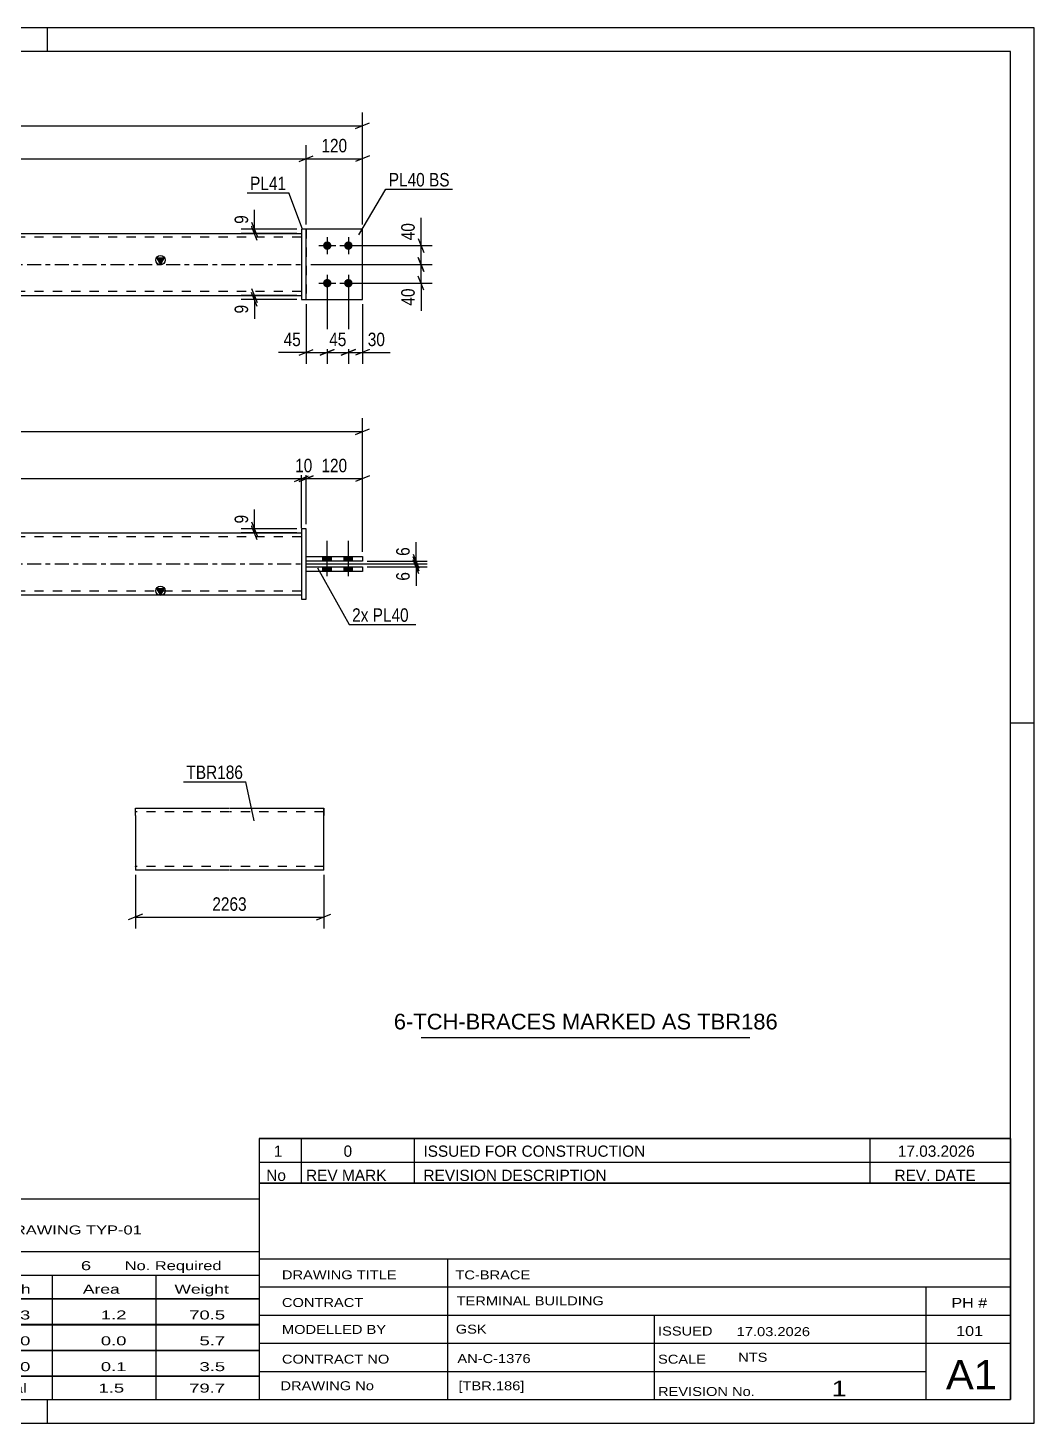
# Model space of a CAD drawing. Header units: millimetres. Extents: x 0 to 420, y 0 to 297.
# Drawn here: x 205.8 to 420, y 0 to 297 of the extents above; entities that cross this region are included whole.
import ezdxf

# ---------------------------------------------------------------- set-up
doc = ezdxf.new("R2010")
doc.units = ezdxf.units.MM
doc.linetypes.add('DXK_LINE_DOT2', pattern=[3.9198, 1.9599, -1.9599])
doc.linetypes.add('DXK_LINE_DOT3', pattern=[5.9187, 2.979, -0.9799, 0.9799, -0.9799])
doc.styles.add('Arial', font='arial.ttf', dxfattribs={"height": 0.2})
doc.styles.add('Arial Narrow', font='ARIALN.TTF', dxfattribs={"height": 0.2})

# ---------------------------------------------------------------- blocks, each defined once
blk = doc.blocks.new('Unknown-580550051-1163')
at = {"color": 5, "linetype": 'Continuous'}
for p, q in [((420, 297), (0, 297)), ((210, 292), (210, 297)), ((420, 0), (420, 297)), ((415, 292), (5, 292)), ((415, 5), (415, 292)), ((420, 149), (415, 149)), ((5, 5), (415, 5)), ((210, 0), (210, 5)), ((0, 0), (420, 0))]:
    blk.add_line(p, q, dxfattribs=at)
blk = doc.blocks.new('Part-580550051-1456 - 1400')
at = {"color": 2, "linetype": 'Continuous'}
for p, q in [((265.02, 183.49), (265.02, 184.49)), ((265.02, 184.49), (277.02, 184.49)), ((277.02, 184.49), (277.02, 183.49)), ((277.02, 183.49), (265.02, 183.49))]:
    blk.add_line(p, q, dxfattribs=at)
blk = doc.blocks.new('Part-580550051-1476 - 1400')
at = {"linetype": 'Continuous'}
blk.add_hatch(color=2, dxfattribs=at).paths.add_polyline_path([(234.02, 176.29), (233.22, 177.69), (234.82, 177.69)])
at = {"color": 2, "linetype": 'Continuous'}
for p, q in [((87.92, 189.49), (175.92, 189.49)), ((176.02, 189.49), (264.02, 189.49)), ((87.92, 176.29), (175.92, 176.29)), ((176.02, 176.29), (264.02, 176.29)), ((234.02, 176.29), (233.22, 177.69)), ((233.22, 177.69), (234.82, 177.69)), ((234.82, 177.69), (234.02, 176.29))]:
    blk.add_line(p, q, dxfattribs=at)
at = {"color": 7, "linetype": 'DXK_LINE_DOT2'}
for p, q in [((87.92, 176.29), (87.92, 189.49)), ((175.92, 188.69), (87.92, 188.69)), ((264.02, 188.69), (176.02, 188.69)), ((264.02, 189.49), (264.02, 176.29)), ((175.92, 177.09), (87.92, 177.09)), ((264.02, 177.09), (176.02, 177.09))]:
    blk.add_line(p, q, dxfattribs=at)
at = {"color": 7, "linetype": 'DXK_LINE_DOT3'}
for p, q in [((87.92, 182.89), (175.92, 182.89)), ((176.02, 182.89), (264.02, 182.89))]:
    blk.add_line(p, q, dxfattribs=at)
at = {"color": 2, "linetype": 'Continuous'}
blk.add_circle((234.02, 177.19), 1, dxfattribs=at)
blk = doc.blocks.new('Bolt-580550051-1414 - 1400')
at = {"linetype": 'Continuous'}
for points in [[(270.42, 184.49), (268.62, 184.49), (268.62, 183.49), (270.42, 183.49)], [(270.42, 184.49), (268.62, 184.49), (268.62, 183.49), (270.42, 183.49)], [(274.92, 184.49), (273.12, 184.49), (273.12, 183.49), (274.92, 183.49)], [(274.92, 184.49), (273.12, 184.49), (273.12, 183.49), (274.92, 183.49)], [(270.42, 182.29), (268.62, 182.29), (268.62, 181.29), (270.42, 181.29)], [(270.42, 182.29), (268.62, 182.29), (268.62, 181.29), (270.42, 181.29)], [(274.92, 182.29), (273.12, 182.29), (273.12, 181.29), (274.92, 181.29)], [(274.92, 182.29), (273.12, 182.29), (273.12, 181.29), (274.92, 181.29)]]:
    blk.add_hatch(color=1, dxfattribs=at).paths.add_polyline_path(points)
at = {"color": 1, "linetype": 'Continuous'}
for p, q in [((269.52, 180.29), (269.52, 187.79)), ((269.52, 180.29), (269.52, 187.79)), ((274.02, 180.29), (274.02, 187.79)), ((274.02, 180.29), (274.02, 187.79)), ((268.62, 183.49), (268.62, 184.49)), ((268.62, 183.49), (268.62, 184.49)), ((270.42, 183.49), (270.42, 184.49)), ((270.42, 183.49), (270.42, 184.49)), ((273.12, 183.49), (273.12, 184.49)), ((273.12, 183.49), (273.12, 184.49)), ((274.92, 183.49), (274.92, 184.49)), ((274.92, 183.49), (274.92, 184.49)), ((268.62, 181.29), (268.62, 182.29)), ((268.62, 181.29), (268.62, 182.29)), ((270.42, 181.29), (270.42, 182.29)), ((270.42, 181.29), (270.42, 182.29)), ((273.12, 181.29), (273.12, 182.29)), ((273.12, 181.29), (273.12, 182.29)), ((274.92, 181.29), (274.92, 182.29)), ((274.92, 181.29), (274.92, 182.29))]:
    blk.add_line(p, q, dxfattribs=at)
blk = doc.blocks.new('Part-580550051-1451 - 1400')
at = {"color": 2, "linetype": 'Continuous'}
for p, q in [((265.02, 190.39), (264.02, 190.39)), ((264.02, 190.39), (264.02, 175.39)), ((265.02, 175.39), (265.02, 190.39)), ((264.02, 175.39), (265.02, 175.39))]:
    blk.add_line(p, q, dxfattribs=at)
blk = doc.blocks.new('Part-580550051-1461 - 1400')
at = {"color": 2, "linetype": 'Continuous'}
for p, q in [((265.02, 181.29), (265.02, 182.29)), ((265.02, 182.29), (277.02, 182.29)), ((277.02, 181.29), (265.02, 181.29)), ((277.02, 182.29), (277.02, 181.29))]:
    blk.add_line(p, q, dxfattribs=at)
blk = doc.blocks.new('Part-580550051-1691 - 1685')
at = {"linetype": 'Continuous'}
blk.add_hatch(color=2, dxfattribs=at).paths.add_polyline_path([(234.02, 246.66), (233.22, 248.06), (234.82, 248.06)])
at = {"color": 2, "linetype": 'Continuous'}
for p, q in [((87.92, 253.26), (175.92, 253.26)), ((176.02, 253.26), (264.02, 253.26)), ((234.02, 246.66), (233.22, 248.06)), ((233.22, 248.06), (234.82, 248.06)), ((234.82, 248.06), (234.02, 246.66)), ((87.92, 240.06), (175.92, 240.06)), ((176.02, 240.06), (264.02, 240.06))]:
    blk.add_line(p, q, dxfattribs=at)
at = {"color": 7, "linetype": 'DXK_LINE_DOT2'}
for p, q in [((87.92, 253.26), (87.92, 240.06)), ((175.92, 252.46), (87.92, 252.46)), ((264.02, 252.46), (176.02, 252.46)), ((264.02, 253.26), (264.02, 240.06)), ((175.92, 240.86), (87.92, 240.86)), ((264.02, 240.86), (176.02, 240.86))]:
    blk.add_line(p, q, dxfattribs=at)
at = {"color": 7, "linetype": 'DXK_LINE_DOT3'}
for p, q in [((87.92, 246.66), (175.92, 246.66)), ((176.02, 246.66), (264.02, 246.66))]:
    blk.add_line(p, q, dxfattribs=at)
at = {"color": 2, "linetype": 'Continuous'}
blk.add_circle((234.02, 247.56), 1, dxfattribs=at)
blk = doc.blocks.new('Part-580550051-1696 - 1685')
at = {"color": 7, "linetype": 'DXK_LINE_DOT2'}
for p, q in [((277.02, 254.16), (265.02, 254.16)), ((265.02, 254.16), (265.02, 239.16)), ((277.02, 239.16), (277.02, 254.16)), ((265.02, 239.16), (277.02, 239.16))]:
    blk.add_line(p, q, dxfattribs=at)
blk = doc.blocks.new('Part-580550051-1701 - 1685')
at = {"color": 2, "linetype": 'Continuous'}
for p, q in [((277.02, 254.16), (265.02, 254.16)), ((277.02, 239.16), (277.02, 254.16)), ((265.02, 239.16), (277.02, 239.16))]:
    blk.add_line(p, q, dxfattribs=at)
at = {"color": 7, "linetype": 'DXK_LINE_DOT2'}
blk.add_line((265.02, 254.16), (265.02, 239.16), dxfattribs=at)
blk = doc.blocks.new('Part-580550051-1716 - 1685')
at = {"color": 2, "linetype": 'Continuous'}
for p, q in [((265.02, 254.16), (264.02, 254.16)), ((264.02, 254.16), (264.02, 239.16)), ((265.02, 239.16), (265.02, 254.16)), ((264.02, 239.16), (265.02, 239.16))]:
    blk.add_line(p, q, dxfattribs=at)
blk = doc.blocks.new('Bolt-580550051-1728 - 1685')
at = {"linetype": 'Continuous'}
for points in [[(269.52, 251.56, -1), (269.52, 249.76, -1)], [(274.02, 251.56, -1), (274.02, 249.76, -1)], [(269.52, 243.56, -1), (269.52, 241.76, -1)], [(274.02, 243.56, -1), (274.02, 241.76, -1)]]:
    blk.add_hatch(color=1, dxfattribs=at).paths.add_polyline_path(points)
at = {"color": 1, "linetype": 'Continuous'}
for p, q in [((269.52, 252.46), (269.52, 248.86)), ((274.02, 252.46), (274.02, 248.86)), ((267.72, 250.66), (271.32, 250.66)), ((272.22, 250.66), (275.82, 250.66)), ((269.52, 244.46), (269.52, 240.86)), ((274.02, 244.46), (274.02, 240.86)), ((267.72, 242.66), (271.32, 242.66)), ((272.22, 242.66), (275.82, 242.66))]:
    blk.add_line(p, q, dxfattribs=at)
blk = doc.blocks.new('Part-580550051-2303 - 2297')
at = {"color": 2, "linetype": 'Continuous'}
for p, q in [((228.67, 129.31), (228.67, 130.91)), ((228.67, 130.91), (248.67, 130.91)), ((248.77, 130.91), (268.77, 130.91)), ((268.77, 130.91), (268.77, 129.31)), ((228.67, 129.31), (228.67, 117.71)), ((268.77, 117.71), (268.77, 129.31)), ((248.67, 117.71), (228.67, 117.71)), ((268.77, 117.71), (248.77, 117.71))]:
    blk.add_line(p, q, dxfattribs=at)
at = {"color": 7, "linetype": 'DXK_LINE_DOT2'}
for p, q in [((268.77, 129.31), (268.77, 130.79)), ((248.67, 130.11), (228.67, 130.11)), ((268.77, 130.11), (248.77, 130.11)), ((228.67, 118.51), (228.67, 118.58)), ((248.67, 118.51), (228.67, 118.51)), ((268.77, 118.51), (248.77, 118.51)), ((268.77, 118.51), (268.77, 118.58))]:
    blk.add_line(p, q, dxfattribs=at)
blk = doc.blocks.new('StraightDimension-580550051-1588 - 1400')
at = {"color": 7, "linetype": 'Continuous'}
for p, q in [((265.02, 191.39), (265.02, 203.91)), ((277.02, 185.49), (277.02, 203.91)), ((263.52, 200.46), (266.52, 201.66)), ((265.02, 201.06), (277.02, 201.06)), ((278.52, 201.66), (275.52, 200.46))]:
    blk.add_line(p, q, dxfattribs=at)
at = {"color": 0}
blk.add_wipeout([(274.37, 201.81), (274.37, 206.01), (267.68, 206.01), (267.68, 201.81)], dxfattribs=at)
at = {"color": 3, "style": 'Arial Narrow'}
blk.add_text('120', height=2.863, dxfattribs=at).set_placement((268.28, 202.41))
blk = doc.blocks.new('StraightDimension-580550051-1525 - 1400')
at = {"color": 7, "linetype": 'Continuous'}
for p, q in [((287.82, 184.99), (289.02, 181.99)), ((289.02, 181.39), (287.82, 184.39)), ((265.02, 182.89), (290.82, 182.89)), ((278.02, 183.49), (290.82, 183.49)), ((288.42, 182.89), (288.42, 183.49))]:
    blk.add_line(p, q, dxfattribs=at)
at = {"color": 0}
blk.add_wipeout([(287.67, 187.04), (283.47, 187.04), (283.47, 184.01), (287.67, 184.01)], dxfattribs=at)
at = {"color": 7, "linetype": 'Continuous'}
blk.add_line((288.42, 183.49), (288.42, 187.56), dxfattribs=at)
blk.add_line((288.42, 183.49), (288.42, 187.56), dxfattribs=at)
at = {"color": 3, "style": 'Arial Narrow'}
blk.add_text('6', height=2.86, rotation=90.0002, dxfattribs=at).set_placement((287.07, 184.61))
blk = doc.blocks.new('StraightDimension-580550051-1496 - 1400')
at = {"color": 7, "linetype": 'Continuous'}
for p, q in [((263.02, 190.39), (251.17, 190.39)), ((253.42, 191.89), (254.62, 188.89)), ((254.62, 187.99), (253.42, 190.99)), ((254.02, 189.49), (254.02, 190.39)), ((263.02, 189.49), (251.17, 189.49))]:
    blk.add_line(p, q, dxfattribs=at)
at = {"color": 0}
blk.add_wipeout([(253.27, 193.94), (249.07, 193.94), (249.07, 190.91), (253.27, 190.91)], dxfattribs=at)
at = {"color": 7, "linetype": 'Continuous'}
blk.add_line((254.02, 190.39), (254.02, 194.46), dxfattribs=at)
blk.add_line((254.02, 190.39), (254.02, 194.46), dxfattribs=at)
at = {"color": 3, "style": 'Arial Narrow'}
blk.add_text('9', height=2.86, rotation=90.0002, dxfattribs=at).set_placement((252.67, 191.51))
blk = doc.blocks.new('StraightDimension-580550051-1506 - 1400')
at = {"color": 7, "linetype": 'Continuous'}
for p, q in [((287.82, 184.39), (289.02, 181.39)), ((265.02, 182.89), (290.82, 182.89)), ((278.02, 182.29), (290.82, 182.29)), ((289.02, 180.79), (287.82, 183.79)), ((288.42, 182.29), (288.42, 182.89))]:
    blk.add_line(p, q, dxfattribs=at)
at = {"color": 0}
blk.add_wipeout([(287.67, 181.76), (283.47, 181.76), (283.47, 178.73), (287.67, 178.73)], dxfattribs=at)
at = {"color": 7, "linetype": 'Continuous'}
blk.add_line((288.42, 182.29), (288.42, 178.21), dxfattribs=at)
blk.add_line((288.42, 182.29), (288.42, 178.21), dxfattribs=at)
at = {"color": 3, "style": 'Arial Narrow'}
blk.add_text('6', height=2.86, rotation=90.0002, dxfattribs=at).set_placement((287.07, 179.33))
blk = doc.blocks.new('StraightDimension-580550051-1542 - 1400')
at = {"color": 7, "linetype": 'Continuous'}
for p, q in [((74.92, 185.49), (74.92, 213.93)), ((277.02, 185.49), (277.02, 213.93)), ((76.42, 211.68), (73.42, 210.48)), ((74.92, 211.08), (277.02, 211.08)), ((275.52, 210.48), (278.52, 211.68))]:
    blk.add_line(p, q, dxfattribs=at)
at = {"color": 0}
blk.add_wipeout([(180.23, 211.83), (180.23, 216.03), (171.72, 216.03), (171.72, 211.83)], dxfattribs=at)
at = {"color": 3, "style": 'Arial Narrow'}
blk.add_text('2523', height=2.863, dxfattribs=at).set_placement((172.32, 212.43))
blk = doc.blocks.new('StraightDimension-580550051-1598 - 1400')
at = {"color": 7, "linetype": 'Continuous'}
for p, q in [((87.92, 190.49), (87.92, 203.91)), ((264.02, 190.49), (264.02, 203.91)), ((89.42, 201.66), (86.42, 200.46)), ((87.92, 201.06), (264.02, 201.06)), ((262.52, 200.46), (265.52, 201.66))]:
    blk.add_line(p, q, dxfattribs=at)
at = {"color": 0}
blk.add_wipeout([(180.23, 201.81), (180.23, 206.01), (171.72, 206.01), (171.72, 201.81)], dxfattribs=at)
at = {"color": 3, "style": 'Arial Narrow'}
blk.add_text('2263', height=2.863, dxfattribs=at).set_placement((172.32, 202.41))
blk = doc.blocks.new('StraightDimension-580550051-1628 - 1400')
at = {"color": 7, "linetype": 'Continuous'}
for p, q in [((264.02, 190.49), (264.02, 203.91)), ((265.02, 191.39), (265.02, 203.91)), ((262.52, 200.46), (265.52, 201.66)), ((266.52, 201.66), (263.52, 200.46)), ((264.02, 201.06), (265.02, 201.06))]:
    blk.add_line(p, q, dxfattribs=at)
at = {"color": 0}
blk.add_wipeout([(266.95, 201.81), (266.95, 206.01), (262.09, 206.01), (262.09, 201.81)], dxfattribs=at)
at = {"color": 3, "style": 'Arial Narrow'}
blk.add_text('10', height=2.863, dxfattribs=at).set_placement((262.69, 202.41))
blk = doc.blocks.new('StraightDimension-580550051-1800 - 1685')
at = {"color": 7, "linetype": 'Continuous'}
for p, q in [((265.02, 255.16), (265.02, 272.01)), ((277.02, 255.16), (277.02, 272.01)), ((263.52, 268.56), (266.52, 269.76)), ((265.02, 269.16), (277.02, 269.16)), ((278.52, 269.76), (275.52, 268.56))]:
    blk.add_line(p, q, dxfattribs=at)
at = {"color": 0}
blk.add_wipeout([(274.37, 269.91), (274.37, 274.11), (267.68, 274.11), (267.68, 269.91)], dxfattribs=at)
at = {"color": 3, "style": 'Arial Narrow'}
blk.add_text('120', height=2.863, dxfattribs=at).set_placement((268.28, 270.51))
blk = doc.blocks.new('StraightDimension-580550051-1948 - 1685')
at = {"color": 7, "linetype": 'Continuous'}
for p, q in [((275.02, 250.66), (291.89, 250.66)), ((288.89, 252.16), (290.09, 249.16)), ((289.49, 246.66), (289.49, 250.66)), ((266.02, 246.66), (291.89, 246.66)), ((290.09, 245.16), (288.89, 248.16))]:
    blk.add_line(p, q, dxfattribs=at)
at = {"color": 0}
blk.add_wipeout([(288.74, 256.04), (284.54, 256.04), (284.54, 251.19), (288.74, 251.19)], dxfattribs=at)
at = {"color": 7, "linetype": 'Continuous'}
blk.add_line((289.49, 250.66), (289.49, 256.57), dxfattribs=at)
blk.add_line((289.49, 250.66), (289.49, 256.57), dxfattribs=at)
at = {"color": 3, "style": 'Arial Narrow'}
blk.add_text('40', height=2.863, rotation=90.0002, dxfattribs=at).set_placement((288.14, 251.79))
blk = doc.blocks.new('StraightDimension-580550051-1967 - 1685')
at = {"color": 7, "linetype": 'Continuous'}
for p, q in [((269.52, 241.66), (269.52, 225.51)), ((265.02, 238.16), (265.02, 225.51)), ((263.52, 227.31), (266.52, 228.51)), ((265.02, 227.91), (269.52, 227.91)), ((271.02, 228.51), (268.02, 227.31))]:
    blk.add_line(p, q, dxfattribs=at)
at = {"color": 0}
blk.add_wipeout([(264.5, 228.66), (264.5, 232.86), (259.64, 232.86), (259.64, 228.66)], dxfattribs=at)
at = {"color": 7, "linetype": 'Continuous'}
blk.add_line((265.02, 227.91), (259.12, 227.91), dxfattribs=at)
blk.add_line((265.02, 227.91), (259.12, 227.91), dxfattribs=at)
at = {"color": 3, "style": 'Arial Narrow'}
blk.add_text('45', height=2.863, dxfattribs=at).set_placement((260.24, 229.26))
blk = doc.blocks.new('StraightDimension-580550051-1775 - 1685')
at = {"color": 7, "linetype": 'Continuous'}
for p, q in [((86.92, 255.16), (86.92, 272.01)), ((265.02, 255.16), (265.02, 272.01)), ((88.42, 269.76), (85.42, 268.56)), ((86.92, 269.16), (265.02, 269.16)), ((263.52, 268.56), (266.52, 269.76))]:
    blk.add_line(p, q, dxfattribs=at)
at = {"color": 0}
blk.add_wipeout([(180.23, 269.91), (180.23, 274.11), (171.72, 274.11), (171.72, 269.91)], dxfattribs=at)
at = {"color": 3, "style": 'Arial Narrow'}
blk.add_text('2283', height=2.863, dxfattribs=at).set_placement((172.32, 270.51))
blk = doc.blocks.new('StraightDimension-580550051-1823 - 1685')
at = {"color": 7, "linetype": 'Continuous'}
for p, q in [((76.42, 276.76), (73.42, 275.56)), ((74.92, 255.16), (74.92, 279.01)), ((275.52, 275.56), (278.52, 276.76)), ((277.02, 255.16), (277.02, 279.01)), ((74.92, 276.16), (277.02, 276.16))]:
    blk.add_line(p, q, dxfattribs=at)
at = {"color": 0}
blk.add_wipeout([(180.23, 276.91), (180.23, 281.11), (171.72, 281.11), (171.72, 276.91)], dxfattribs=at)
at = {"color": 3, "style": 'Arial Narrow'}
blk.add_text('2523', height=2.863, dxfattribs=at).set_placement((172.32, 277.51))
blk = doc.blocks.new('StraightDimension-580550051-1927 - 1685')
at = {"color": 7, "linetype": 'Continuous'}
for p, q in [((253.42, 255.66), (254.62, 252.66)), ((263.02, 254.16), (251.17, 254.16)), ((263.02, 253.26), (251.17, 253.26)), ((254.62, 251.76), (253.42, 254.76)), ((254.02, 253.26), (254.02, 254.16))]:
    blk.add_line(p, q, dxfattribs=at)
at = {"color": 0}
blk.add_wipeout([(253.27, 257.72), (249.07, 257.72), (249.07, 254.69), (253.27, 254.69)], dxfattribs=at)
at = {"color": 7, "linetype": 'Continuous'}
blk.add_line((254.02, 254.16), (254.02, 258.24), dxfattribs=at)
blk.add_line((254.02, 254.16), (254.02, 258.24), dxfattribs=at)
at = {"color": 3, "style": 'Arial Narrow'}
blk.add_text('9', height=2.86, rotation=90.0002, dxfattribs=at).set_placement((252.67, 255.29))
blk = doc.blocks.new('StraightDimension-580550051-1934 - 1685')
at = {"color": 7, "linetype": 'Continuous'}
for p, q in [((253.42, 241.56), (254.62, 238.56)), ((254.62, 237.66), (253.42, 240.66)), ((263.02, 240.06), (251.17, 240.06)), ((263.02, 239.16), (251.17, 239.16)), ((254.02, 239.16), (254.02, 240.06))]:
    blk.add_line(p, q, dxfattribs=at)
at = {"color": 0}
blk.add_wipeout([(253.27, 238.64), (249.07, 238.64), (249.07, 235.61), (253.27, 235.61)], dxfattribs=at)
at = {"color": 7, "linetype": 'Continuous'}
blk.add_line((254.02, 239.16), (254.02, 235.08), dxfattribs=at)
blk.add_line((254.02, 239.16), (254.02, 235.08), dxfattribs=at)
at = {"color": 3, "style": 'Arial Narrow'}
blk.add_text('9', height=2.86, rotation=90.0002, dxfattribs=at).set_placement((252.67, 236.21))
blk = doc.blocks.new('StraightDimension-580550051-2005 - 1685')
at = {"color": 7, "linetype": 'Continuous'}
for p, q in [((274.02, 241.66), (274.02, 225.51)), ((277.02, 238.16), (277.02, 225.51)), ((272.52, 227.31), (275.52, 228.51)), ((274.02, 227.91), (277.02, 227.91)), ((278.52, 228.51), (275.52, 227.31))]:
    blk.add_line(p, q, dxfattribs=at)
at = {"color": 0}
blk.add_wipeout([(282.4, 228.66), (282.4, 232.86), (277.55, 232.86), (277.55, 228.66)], dxfattribs=at)
at = {"color": 7, "linetype": 'Continuous'}
blk.add_line((277.02, 227.91), (282.93, 227.91), dxfattribs=at)
blk.add_line((277.02, 227.91), (282.93, 227.91), dxfattribs=at)
at = {"color": 3, "style": 'Arial Narrow'}
blk.add_text('30', height=2.863, dxfattribs=at).set_placement((278.15, 229.26))
blk = doc.blocks.new('StraightDimension-580550051-1957 - 1685')
at = {"color": 7, "linetype": 'Continuous'}
for p, q in [((266.02, 246.66), (291.89, 246.66)), ((288.89, 248.16), (290.09, 245.16)), ((289.49, 242.66), (289.49, 246.66)), ((290.09, 241.16), (288.89, 244.16)), ((275.02, 242.66), (291.89, 242.66))]:
    blk.add_line(p, q, dxfattribs=at)
at = {"color": 0}
blk.add_wipeout([(288.74, 242.14), (284.54, 242.14), (284.54, 237.28), (288.74, 237.28)], dxfattribs=at)
at = {"color": 7, "linetype": 'Continuous'}
blk.add_line((289.49, 242.66), (289.49, 236.76), dxfattribs=at)
blk.add_line((289.49, 242.66), (289.49, 236.76), dxfattribs=at)
at = {"color": 3, "style": 'Arial Narrow'}
blk.add_text('40', height=2.863, rotation=90.0002, dxfattribs=at).set_placement((288.14, 237.88))
blk = doc.blocks.new('StraightDimension-580550051-1989 - 1685')
at = {"color": 7, "linetype": 'Continuous'}
for p, q in [((269.52, 241.66), (269.52, 225.51)), ((274.02, 241.66), (274.02, 225.51)), ((268.02, 227.31), (271.02, 228.51)), ((269.52, 227.91), (274.02, 227.91)), ((275.52, 228.51), (272.52, 227.31))]:
    blk.add_line(p, q, dxfattribs=at)
at = {"color": 0}
blk.add_wipeout([(274.2, 228.66), (274.2, 232.86), (269.34, 232.86), (269.34, 228.66)], dxfattribs=at)
at = {"color": 3, "style": 'Arial Narrow'}
blk.add_text('45', height=2.863, dxfattribs=at).set_placement((269.94, 229.26))
blk = doc.blocks.new('StraightDimension-580550051-2308 - 2297')
at = {"color": 7, "linetype": 'Continuous'}
for p, q in [((228.67, 116.71), (228.67, 105.31)), ((268.77, 116.71), (268.77, 105.31)), ((230.17, 108.31), (227.17, 107.11)), ((228.67, 107.71), (268.77, 107.71)), ((267.27, 107.11), (270.27, 108.31))]:
    blk.add_line(p, q, dxfattribs=at)
at = {"color": 0}
blk.add_wipeout([(252.98, 108.46), (252.98, 112.66), (244.46, 112.66), (244.46, 108.46)], dxfattribs=at)
at = {"color": 3, "style": 'Arial Narrow'}
blk.add_text('2263', height=2.863, dxfattribs=at).set_placement((245.06, 109.06))
blk = doc.blocks.new('Unknown-580550051-3319')
at = {"color": 7, "linetype": 'Continuous'}
for p, q in [((255, 51.05), (255, 5)), ((255, 51.05), (415, 51.05)), ((415, 51), (415, 5)), ((255, 35), (415, 35)), ((295.14, 35), (295.14, 5)), ((255, 29), (415, 29)), ((397, 5.05), (397, 29.05)), ((255, 23), (415, 23)), ((339.14, 23), (339.14, 5)), ((255, 17), (415, 17)), ((255, 11), (397, 11)), ((255, 5), (415, 5))]:
    blk.add_line(p, q, dxfattribs=at)
at = {"color": 7, "style": 'Arial Narrow'}
for s, height, width, p in [('DRAWING TITLE', 1.9089, 1.425378, (259.88, 30.61)), ('TC-BRACE', 1.909, 1.425378, (296.81, 30.59)), ('TERMINAL BUILDING', 1.9089, 1.425378, (297.06, 25.07)), ('CONTRACT', 1.909, 1.425378, (259.88, 24.71)), ('MODELLED BY', 1.9089, 1.425378, (259.88, 18.98)), ('GSK', 1.909, 1.425378, (296.88, 19.04)), ('ISSUED', 1.909, 1.425378, (339.94, 18.64)), ('17.03.2026', 1.909, 1.425378, (356.69, 18.52)), ('CONTRACT NO', 1.9089, 1.425378, (259.88, 12.66)), ('AN-C-1376', 1.909, 1.425378, (297.23, 12.78)), ('SCALE', 1.909, 1.425378, (339.94, 12.65)), ('A1', 6.204, 1.25, (401.24, 7.2)), ('DRAWING No', 1.909, 1.425378, (259.56, 7)), ('[TBR.186]', 1.909, 1.425378, (297.46, 6.99)), ('1', 3.34, 1.5, (376.91, 5.68)), ('REVISION No.', 1.9089, 1.425378, (339.94, 5.77))]:
    blk.add_text(s, height=height, dxfattribs=dict(at, width=width)).set_placement(p)
at = {"color": 7, "linetype": 'Continuous', "style": 'Arial Narrow'}
for s, height, width, p in [('PH #', 2.1, 1.42538, (402.4, 24.55)), ('101', 2.1, 1.42538, (403.41, 18.55)), ('NTS', 1.909, 1.425378, (357, 13.05))]:
    blk.add_text(s, height=height, dxfattribs=dict(at, width=width)).set_placement(p)
blk = doc.blocks.new('Unknown-580550051-3320')
at = {"color": 7, "linetype": 'Continuous'}
for p, q in [((255, 60.55), (415, 60.55)), ((415, 60.55), (255, 60.55)), ((255, 60.55), (255, 55.55)), ((264, 60.55), (264, 55.55)), ((288, 60.55), (288, 55.55)), ((385, 60.55), (385, 55.55)), ((415, 60.55), (415, 55.55)), ((255, 55.55), (415, 55.55)), ((255, 55.55), (255, 51.05)), ((255, 55.55), (415, 55.55)), ((264, 55.55), (264, 51.05)), ((288, 55.55), (288, 51.05)), ((385, 55.55), (385, 51.05)), ((415, 55.55), (415, 51.05)), ((415, 51.05), (255, 51.05))]:
    blk.add_line(p, q, dxfattribs=at)
at = {"color": 7, "linetype": 'Continuous', "style": 'Arial Narrow'}
for s, height, width, p in [('1', 2.39, 1.196471, (258.16, 56.7)), ('0', 2.39, 1.196471, (273, 56.7)), ('ISSUED FOR CONSTRUCTION', 2.3861, 1.196471, (290, 56.7)), ('17.03.2026', 2.386, 1.196471, (391, 56.7)), ('No', 2.386, 1.2, (256.54, 51.55)), ('REV MARK', 2.386, 1.2, (265, 51.55)), ('REVISION DESCRIPTION', 2.3861, 1.2, (290, 51.55)), ('REV. DATE', 2.386, 1.2, (390.28, 51.55))]:
    blk.add_text(s, height=height, dxfattribs=dict(at, width=width)).set_placement(p)
blk = doc.blocks.new('Unknown-580550051-3321')
at = {"color": 7, "linetype": 'Continuous'}
for p, q in [((95, 47.75), (255, 47.75)), ((95, 36.5), (95, 47.75)), ((255, 47.75), (255, 36.5)), ((95, 36.5), (255, 36.5)), ((95, 36.5), (95, 31.5)), ((255, 36.5), (255, 31.5)), ((95, 31.5), (255, 31.5)), ((95, 31.5), (95, 26.5)), ((119, 31.5), (119, 26.5)), ((154.5, 31.5), (154.5, 26.5)), ((180.5, 31.5), (180.5, 26.5)), ((193.5, 31.5), (193.5, 26.5)), ((211, 31.5), (211, 26.5)), ((233, 31.5), (233, 26.5)), ((255, 31.5), (255, 26.5)), ((95, 26.5), (255, 26.5)), ((95, 26.45), (95, 21.05)), ((95, 26.45), (255, 26.45)), ((119, 26.5), (119, 21)), ((154.5, 26.5), (154.5, 21)), ((180.5, 26.5), (180.5, 21)), ((193.5, 26.5), (193.5, 21)), ((211, 26.5), (211, 21)), ((233, 26.5), (233, 21)), ((255, 26.45), (255, 21.05)), ((95, 21.05), (255, 21.05)), ((95, 20.95), (95, 15.55)), ((95, 20.95), (255, 20.95)), ((119, 21), (119, 15.5)), ((154.5, 21), (154.5, 15.5)), ((180.5, 21), (180.5, 15.5)), ((193.5, 21), (193.5, 15.5)), ((211, 21), (211, 15.5)), ((233, 21), (233, 15.5)), ((255, 20.95), (255, 15.55)), ((95, 15.55), (255, 15.55)), ((95, 15.45), (95, 10.05)), ((95, 15.45), (255, 15.45)), ((119, 15.5), (119, 10)), ((154.5, 15.5), (154.5, 10)), ((180.5, 15.5), (180.5, 10)), ((193.5, 15.5), (193.5, 10)), ((211, 15.5), (211, 10)), ((233, 15.5), (233, 10)), ((255, 15.45), (255, 10.05)), ((95, 10.05), (255, 10.05)), ((95, 10), (255, 10)), ((95, 10), (95, 5)), ((211, 10), (211, 5)), ((233, 10), (233, 5)), ((255, 10), (255, 5)), ((95, 5), (255, 5))]:
    blk.add_line(p, q, dxfattribs=at)
at = {"color": 7, "style": 'Arial Narrow'}
for s, height, width, p in [('GENERAL NOTES & WELD DETAILS :', 2.8633, 1.4, (96.15, 40.06)), ('REFER TYP DRAWING TYP-01', 1.9089, 1.6, (179.7, 40.16)), ("MATERIAL LIST FOR ASSEMBLY MK'D", 1.9089, 1.6, (96.15, 32.56)), ('TBR186', 1.909, 1.794707, (187.59, 32.47)), ('6', 1.91, 1.794707, (217.08, 32.56)), ('No. Required', 1.9089, 1.6, (226.41, 32.56)), ('Mark', 1.909, 1.7, (96.34, 27.5)), ('Profile', 1.909, 1.7, (129.41, 27.5)), ('Material', 1.909, 1.7, (159.54, 27.56)), ('No.', 1.909, 1.7, (184.5, 27.56)), ('Length', 1.909, 1.7, (195, 27.56)), ('Area', 1.909, 1.7, (217.5, 27.56)), ('Weight', 1.909, 1.7, (237, 27.56))]:
    blk.add_text(s, height=height, dxfattribs=dict(at, width=width)).set_placement(p)
at = {"color": 7, "linetype": 'Continuous', "style": 'Arial Narrow'}
for s, height, width, p in [('TBR186', 1.909, 1.794707, (96.5, 22.06)), ('SHS132*8', 1.909, 1.794707, (121, 22.06)), ('E350', 1.909, 1.794707, (160.74, 22.06)), ('1', 1.91, 1.794707, (184.86, 22.06)), ('2263', 1.909, 1.794707, (197.58, 22.06)), ('1.2', 1.909, 1.794707, (221.32, 22.06)), ('70.5', 1.909, 1.794707, (240.14, 22.06)), ('PL40', 1.909, 1.794707, (96.5, 16.56)), ('PL10*120', 1.909, 1.794707, (121, 16.56)), ('E350', 1.909, 1.794707, (160.74, 16.56)), ('4', 1.91, 1.794707, (184.86, 16.56)), ('150', 1.909, 1.794707, (199.77, 16.56)), ('0.0', 1.909, 1.794707, (221.32, 16.56)), ('5.7', 1.909, 1.794707, (242.33, 16.56)), ('PL41', 1.909, 1.794707, (96.5, 11.06)), ('PL10*150', 1.909, 1.794707, (121, 11.06)), ('E350', 1.909, 1.794707, (160.74, 11.06)), ('2', 1.91, 1.794707, (184.86, 11.06)), ('150', 1.909, 1.794707, (199.77, 11.06)), ('0.1', 1.909, 1.794707, (221.32, 11.06)), ('3.5', 1.909, 1.794707, (242.33, 11.06)), ('Total', 1.909, 1.7, (197.33, 6.5)), ('1.5', 1.909, 1.794707, (220.83, 6.5)), ('79.7', 1.909, 1.794707, (240.14, 6.5))]:
    blk.add_text(s, height=height, dxfattribs=dict(at, width=width)).set_placement(p)
blk = doc.blocks.new('Unknown-580550051-3322')
at = {"color": 7, "linetype": 'Continuous'}
blk.add_line((289.5, 82.05), (359.5, 82.05), dxfattribs=at)
at = {"color": 7, "style": 'Arial'}
blk.add_text('6-TCH-BRACES MARKED AS TBR186', height=3.3428, dxfattribs=at).set_placement((283.69, 83.8))
blk = doc.blocks.new('MarkSet-580550051-2870 - 1400')
at = {"color": 0}
blk.add_wipeout([(278.29, 170.58), (278.29, 173.58), (274.82, 173.58), (274.82, 170.58)], dxfattribs=at)
blk.add_wipeout([(278.29, 170.58), (278.29, 173.58), (274.82, 173.58), (274.82, 170.58)], dxfattribs=at)
at = {"color": 30, "linetype": 'Continuous'}
blk.add_line((267.45, 182.06), (274.22, 169.98), dxfattribs=at)
at = {"color": 0}
blk.add_wipeout([(286.87, 170.58), (286.87, 173.58), (279.19, 173.58), (279.19, 170.58)], dxfattribs=at)
blk.add_wipeout([(286.87, 170.58), (286.87, 173.58), (279.19, 173.58), (279.19, 170.58)], dxfattribs=at)
at = {"color": 30, "linetype": 'Continuous'}
blk.add_line((274.22, 169.98), (288.37, 169.98), dxfattribs=at)
at = {"color": 3, "style": 'Arial Narrow'}
for s, p in [('2x', (274.82, 170.58)), ('PL40', (279.19, 170.58))]:
    blk.add_text(s, height=2.863, dxfattribs=at).set_placement(p)
blk = doc.blocks.new('Mark-580550051-1712 - 1685')
at = {"color": 0}
blk.add_wipeout([(260.77, 262.47), (260.77, 265.47), (253.1, 265.47), (253.1, 262.47)], dxfattribs=at)
blk.add_wipeout([(260.77, 262.47), (260.77, 265.47), (253.1, 265.47), (253.1, 262.47)], dxfattribs=at)
at = {"color": 30, "linetype": 'Continuous'}
for p in [(252.5, 261.87), (264.24, 254.16)]:
    blk.add_line(p, (261.37, 261.87), dxfattribs=at)
at = {"color": 3, "style": 'Arial Narrow'}
blk.add_text('PL41', height=2.863, dxfattribs=at).set_placement((253.1, 262.47))
blk = doc.blocks.new('MarkSet-580550051-2040 - 1685')
at = {"color": 0}
blk.add_wipeout([(290.29, 263.25), (290.29, 266.25), (282.62, 266.25), (282.62, 263.25)], dxfattribs=at)
blk.add_wipeout([(290.29, 263.25), (290.29, 266.25), (282.62, 266.25), (282.62, 263.25)], dxfattribs=at)
at = {"color": 30, "linetype": 'Continuous'}
blk.add_line((276.28, 252.94), (282.02, 262.65), dxfattribs=at)
at = {"color": 0}
blk.add_wipeout([(295.57, 263.25), (295.57, 266.25), (291.19, 266.25), (291.19, 263.25)], dxfattribs=at)
blk.add_wipeout([(295.57, 263.25), (295.57, 266.25), (291.19, 266.25), (291.19, 263.25)], dxfattribs=at)
at = {"color": 30, "linetype": 'Continuous'}
blk.add_line((282.02, 262.65), (296.17, 262.65), dxfattribs=at)
at = {"color": 3, "style": 'Arial Narrow'}
for s, p in [('PL40', (282.62, 263.25)), ('BS', (291.19, 263.25))]:
    blk.add_text(s, height=2.863, dxfattribs=at).set_placement(p)
blk = doc.blocks.new('Mark-580550051-2299 - 2297')
at = {"color": 0}
blk.add_wipeout([(251.6, 137.11), (251.6, 140.11), (239.54, 140.11), (239.54, 137.11)], dxfattribs=at)
blk.add_wipeout([(251.6, 137.11), (251.6, 140.11), (239.54, 140.11), (239.54, 137.11)], dxfattribs=at)
at = {"color": 30, "linetype": 'Continuous'}
for p in [(238.94, 136.51), (253.99, 128.2)]:
    blk.add_line(p, (252.2, 136.51), dxfattribs=at)
at = {"color": 3, "style": 'Arial Narrow'}
blk.add_text('TBR186', height=2.863, dxfattribs=at).set_placement((239.54, 137.11))

msp = doc.modelspace()

# ---------------------------------------------------------------- block references
for name in ['Unknown-580550051-1163', 'Part-580550051-1691 - 1685', 'Part-580550051-1716 - 1685', 'Part-580550051-1696 - 1685', 'Part-580550051-1701 - 1685', 'Bolt-580550051-1728 - 1685', 'Part-580550051-1451 - 1400', 'Part-580550051-1476 - 1400', 'Bolt-580550051-1414 - 1400', 'Part-580550051-1456 - 1400', 'Part-580550051-1461 - 1400', 'Part-580550051-2303 - 2297', 'Unknown-580550051-3322', 'Unknown-580550051-3320', 'Unknown-580550051-3319', 'Unknown-580550051-3321']:
    msp.add_blockref(name, (0, 0))

# ---------------------------------------------------------------- next in the draw order: block references
for name in ['StraightDimension-580550051-1800 - 1685', 'StraightDimension-580550051-1967 - 1685', 'StraightDimension-580550051-2005 - 1685', 'StraightDimension-580550051-1588 - 1400', 'Mark-580550051-2299 - 2297', 'StraightDimension-580550051-2308 - 2297']:
    msp.add_blockref(name, (0, 0))

# ---------------------------------------------------------------- next in the draw order: block references
for name in ['StraightDimension-580550051-1948 - 1685', 'StraightDimension-580550051-1934 - 1685', 'StraightDimension-580550051-1496 - 1400', 'StraightDimension-580550051-1525 - 1400']:
    msp.add_blockref(name, (0, 0))

# ---------------------------------------------------------------- next in the draw order: block references
for name in ['StraightDimension-580550051-1775 - 1685', 'StraightDimension-580550051-1957 - 1685', 'StraightDimension-580550051-1506 - 1400']:
    msp.add_blockref(name, (0, 0))

# ---------------------------------------------------------------- next in the draw order: block references
for name in ['StraightDimension-580550051-1823 - 1685', 'StraightDimension-580550051-1989 - 1685', 'StraightDimension-580550051-1542 - 1400', 'MarkSet-580550051-2870 - 1400']:
    msp.add_blockref(name, (0, 0))

# ---------------------------------------------------------------- next in the draw order: block references
for name in ['MarkSet-580550051-2040 - 1685', 'StraightDimension-580550051-1927 - 1685', 'StraightDimension-580550051-1598 - 1400']:
    msp.add_blockref(name, (0, 0))

# ---------------------------------------------------------------- next in the draw order: block references
for name in ['Mark-580550051-1712 - 1685', 'StraightDimension-580550051-1628 - 1400']:
    msp.add_blockref(name, (0, 0))

doc.saveas('drawing.dxf')
